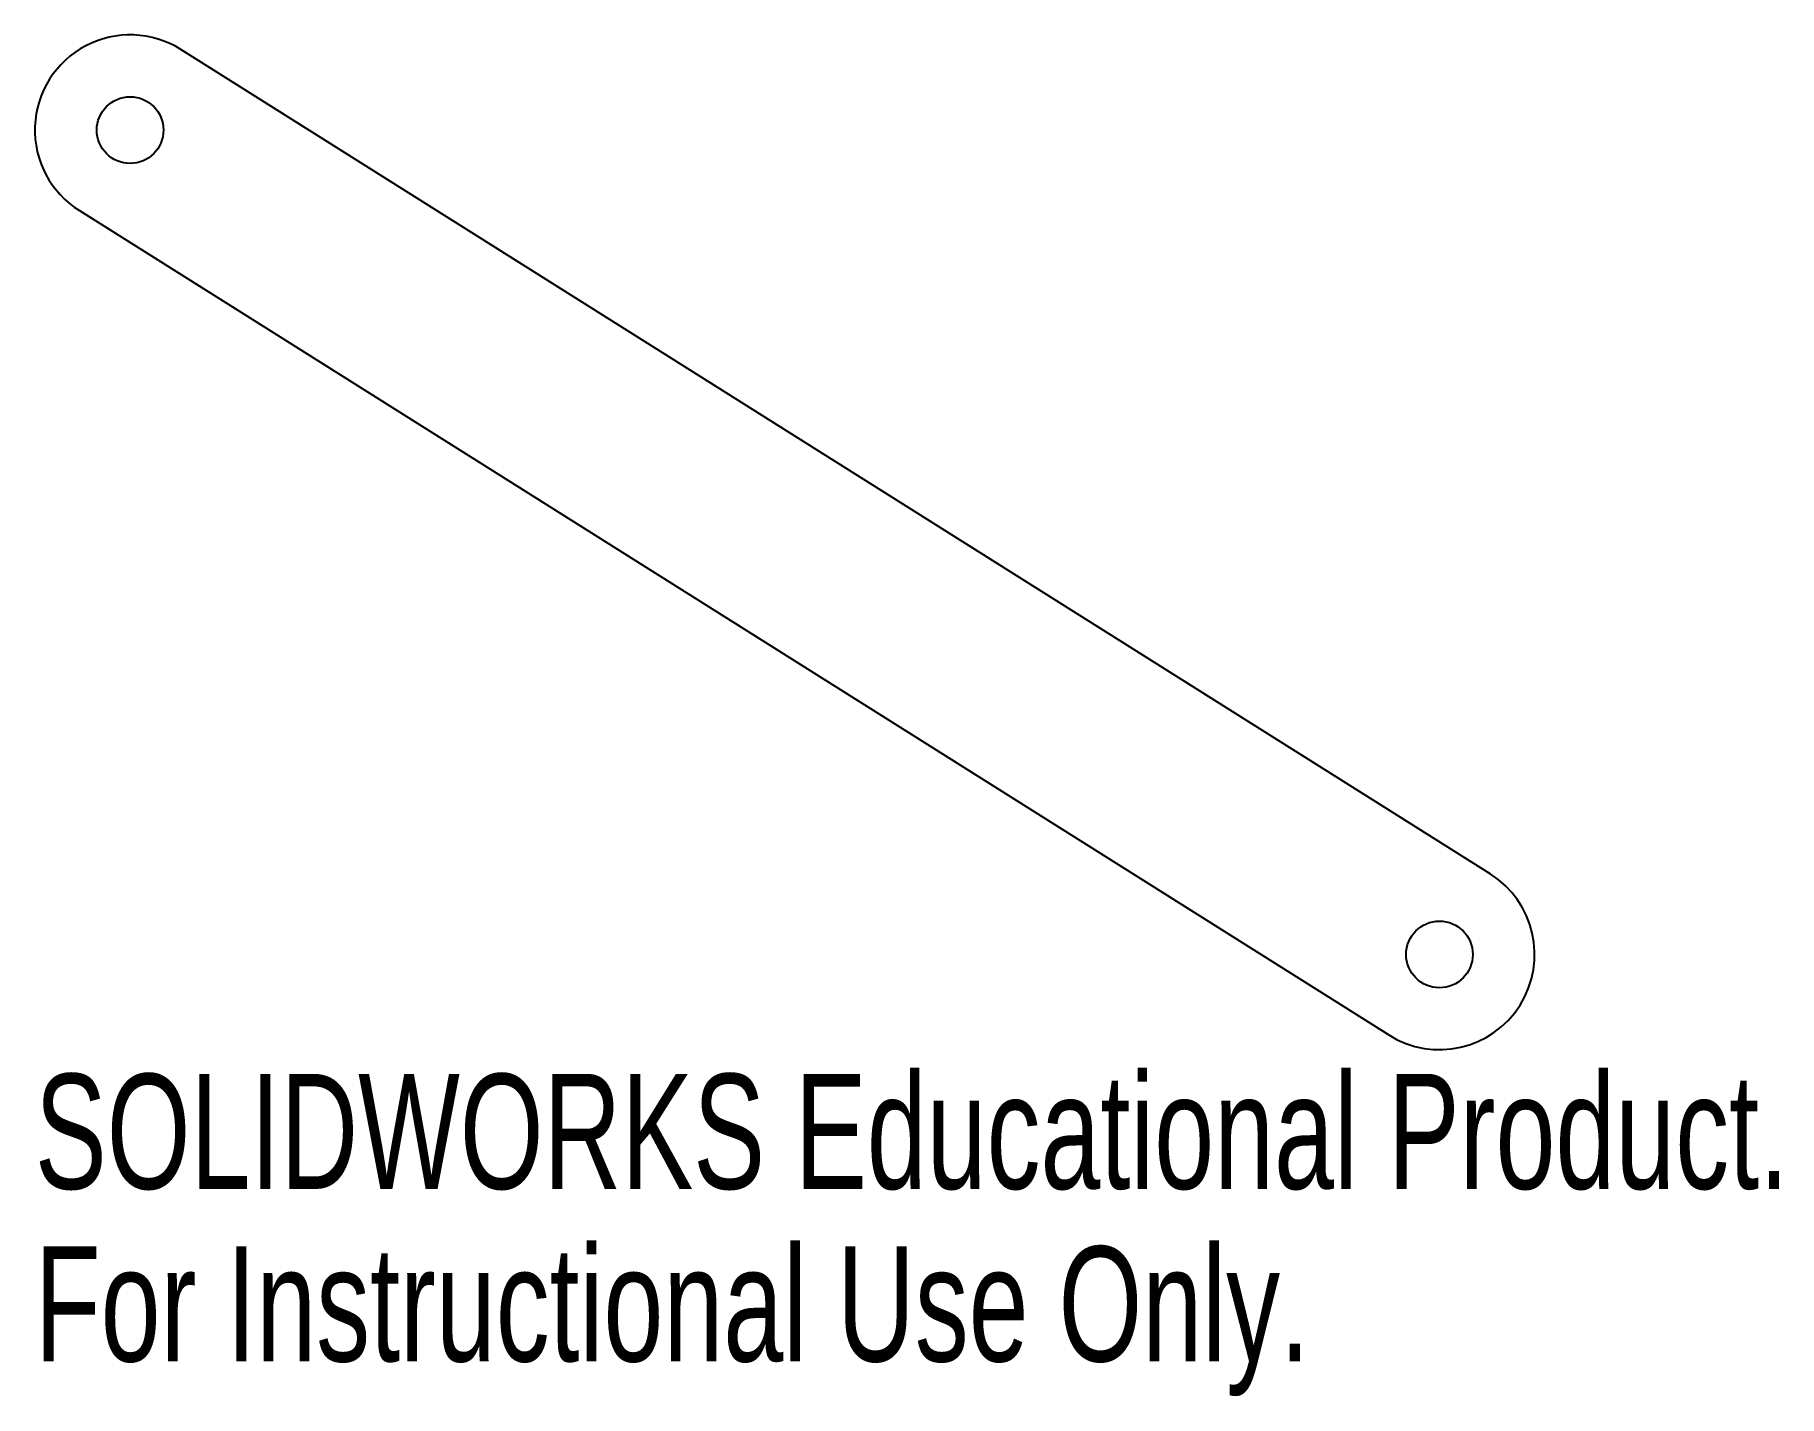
# Model space of a CAD drawing. Header units: millimetres. Extents: x -63.3 to 10, y -41.4 to 15.8.
import ezdxf

# ---------------------------------------------------------------- set-up
doc = ezdxf.new("R2010")
doc.units = ezdxf.units.MM
doc.styles.add('SLDTEXTSTYLE0', font='TXT', dxfattribs={"width": 0.7})

msp = doc.modelspace()

# ---------------------------------------------------------------- linework, layer by layer
at = {"color": 7, "linetype": 'Continuous', "lineweight": 25}
for p, q in [((-2.132, -19.497), (-57.132, 15.144)), ((-61.396, 8.375), (-6.396, -26.266))]:
    msp.add_line(p, q, dxfattribs=at)
for centre in [(-59.264, 11.76), (-4.264, -22.881)]:
    msp.add_circle(centre, 1.4, dxfattribs=at)
for centre, start, end in [((-59.264, 11.76), 57.79577, 237.79577), ((-4.264, -22.881), 237.79577, 57.79577)]:
    msp.add_arc(centre, 4, start, end, dxfattribs=at)

# ---------------------------------------------------------------- texts
at = {"color": 7, "linetype": 'Continuous', "char_height": 4.83362, "attachment_point": 1, "style": 'SLDTEXTSTYLE0'}
for s, insert in [('SOLIDWORKS Educational Product.', (-63.264, -27.901)), ('For Instructional Use Only.', (-63.264, -35.151))]:
    msp.add_mtext(s, dxfattribs=dict(at, insert=insert))

doc.saveas('drawing.dxf')
